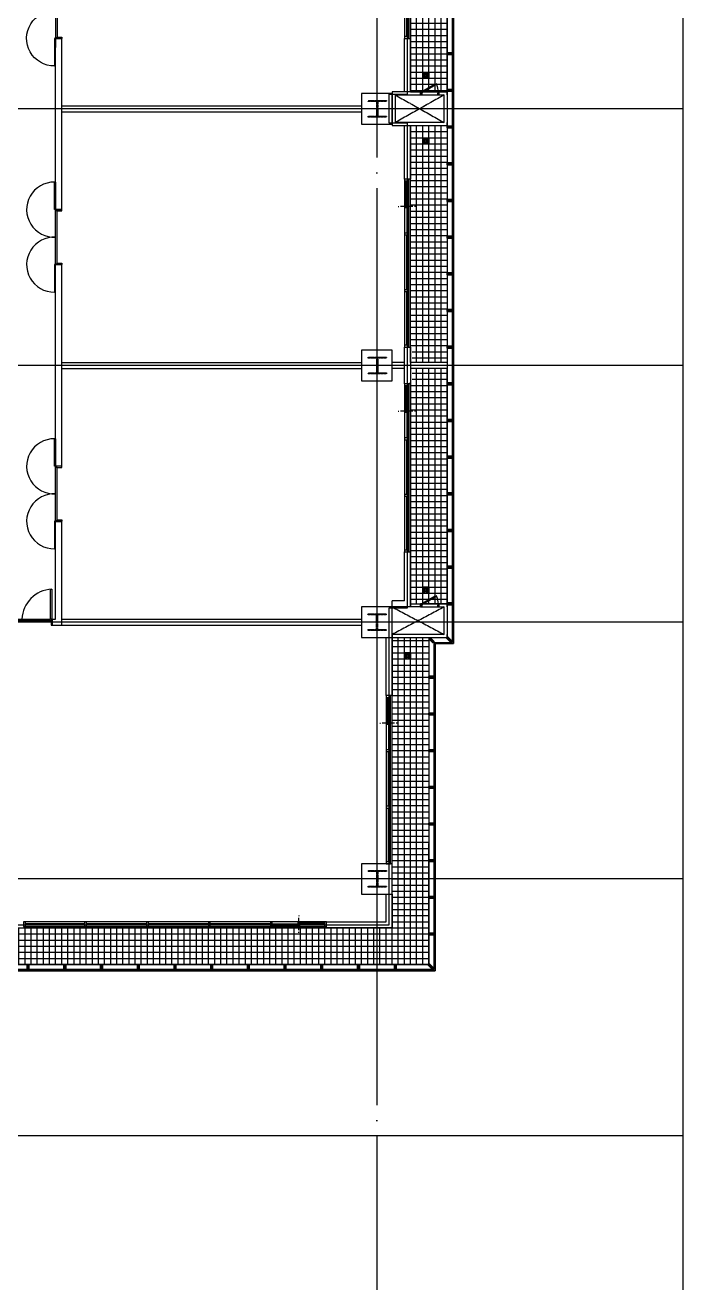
# Model space of a CAD drawing. Header units: millimetres. Extents: x 0 to 252000, y 0 to 178200.
# Drawn here: x 202689 to 224185, y 60589 to 101738 of the extents above; entities that cross this region are included whole.
import ezdxf

# ---------------------------------------------------------------- set-up
doc = ezdxf.new("R2010")
doc.units = ezdxf.units.MM
for name, pattern in [('CEN', [62, 60, -1, 0, -1]), ('CONTINOUS', [0]), ('HID', [3.2, 2, -1.2]), ('HIDDEN', [2, 1, -1])]:
    doc.linetypes.add(name, pattern=pattern)
doc.layers.get('Defpoints').update_dxf_attribs({"color": 181})
for name, color, linetype in [('000_SRC', 7, 'HIDDEN'), ('01 CEN', 1, 'CEN'), ('02 COL', 2, 'Continuous'), ('04.Hat', 5, 'Continuous'), ('06 DOOR', 6, 'Continuous'), ('08 FURN', 8, 'HIDDEN'), ('A-공장전용', 3, 'Continuous'), ('DOOR', 4, 'Continuous'), ('E1', 5, 'Continuous'), ('ele-w', 4, 'Continuous'), ('GLAZ-BAR', 7, 'Continuous'), ('HAT', 5, 'Continuous'), ('HID', 4, 'HID'), ('S- 주동 코어', 7, 'CONTINOUS'), ('VOID', 8, 'CEN'), ('Wall-P', 4, 'Continuous'), ('WID', 4, 'Continuous'), ('WID-F', 4, 'Continuous'), ('WIN', 9, 'Continuous'), ('win5', 5, 'Continuous'), ('면적(yoon)', 90, 'Continuous')]:
    doc.layers.add(name, color=color, linetype=linetype)

# ---------------------------------------------------------------- blocks, each defined once
blk = doc.blocks.new('A$C716E1D6D')
at = {"layer": 'WID', "color": 8}
for p, q in [((900, 200), (2700, 200)), ((930, 155), (2670, 155))]:
    blk.add_line(p, q, dxfattribs=at)
at = {"layer": 'WID', "color": 6}
for points in [[(0, 200), (900, 200), (900, 240), (0, 240)], [(900, 200), (930, 200), (930, 155), (945, 155), (945, 0), (900, 0)], [(2700, 200), (2670, 200), (2670, 155), (2655, 155), (2655, 0), (2700, 0)], [(3600, 200), (2700, 200), (2700, 240), (3600, 240)]]:
    blk.add_lwpolyline(points, close=True, dxfattribs=at)
at = {"layer": 'WID', "color": 5}
for centre, start, end in [((901, 247), 357.0179, 180.436), ((2699, 247), 359.564, 182.9821)]:
    blk.add_arc(centre, 901, start, end, dxfattribs=at)
blk = doc.blocks.new('SWD1800_W200')
at = {"layer": 'WID', "color": 8}
blk.add_line((-300, 200), (2100, 200), dxfattribs=at)
at = {"layer": '면적(yoon)'}
blk.add_blockref('A$C716E1D6D', (-900, 0), dxfattribs=at)
blk = doc.blocks.new('SRC^^')
at = {"layer": '000_SRC'}
for points in [[(3774976, -6974455), (3774976, -6974423), (3775262, -6974423), (3775262, -6973944), (3774976, -6973944), (3774976, -6973912), (3775580, -6973912), (3775580, -6973944), (3775294, -6973944), (3775294, -6974423), (3775580, -6974423), (3775580, -6974455)], [(3774976, -6982855), (3774976, -6982823), (3775262, -6982823), (3775262, -6982344), (3774976, -6982344), (3774976, -6982312), (3775580, -6982312), (3775580, -6982344), (3775294, -6982344), (3775294, -6982823), (3775580, -6982823), (3775580, -6982855)], [(3774960, -6991255), (3774960, -6991223), (3775246, -6991223), (3775246, -6990744), (3774960, -6990744), (3774960, -6990712), (3775564, -6990712), (3775564, -6990744), (3775278, -6990744), (3775278, -6991223), (3775564, -6991223), (3775564, -6991255)], [(3774976, -6999655), (3774976, -6999623), (3775262, -6999623), (3775262, -6999144), (3774976, -6999144), (3774976, -6999112), (3775580, -6999112), (3775580, -6999144), (3775294, -6999144), (3775294, -6999623), (3775580, -6999623), (3775580, -6999655)]]:
    blk.add_hatch(color=7, dxfattribs=at).paths.add_polyline_path(points)
for p, q in [((3775282, -6982583), (3775242, -6982583)), ((3775282, -6990983), (3775242, -6990983)), ((3775282, -6999383), (3775242, -6999383))]:
    blk.add_line(p, q, dxfattribs=at)
for points in [[(3774976, -6974455), (3774976, -6974423), (3775262, -6974423), (3775262, -6973944), (3774976, -6973944), (3774976, -6973912), (3775580, -6973912), (3775580, -6973944), (3775294, -6973944), (3775294, -6974423), (3775580, -6974423), (3775580, -6974455), (3774976, -6974455)], [(3774976, -6982855), (3774976, -6982823), (3775262, -6982823), (3775262, -6982344), (3774976, -6982344), (3774976, -6982312), (3775580, -6982312), (3775580, -6982344), (3775294, -6982344), (3775294, -6982823), (3775580, -6982823), (3775580, -6982855), (3774976, -6982855)], [(3774960, -6991255), (3774960, -6991223), (3775246, -6991223), (3775246, -6990744), (3774960, -6990744), (3774960, -6990712), (3775564, -6990712), (3775564, -6990744), (3775278, -6990744), (3775278, -6991223), (3775564, -6991223), (3775564, -6991255), (3774960, -6991255)], [(3774976, -6999655), (3774976, -6999623), (3775262, -6999623), (3775262, -6999144), (3774976, -6999144), (3774976, -6999112), (3775580, -6999112), (3775580, -6999144), (3775294, -6999144), (3775294, -6999623), (3775580, -6999623), (3775580, -6999655), (3774976, -6999655)]]:
    blk.add_lwpolyline(points, dxfattribs=at)
blk = doc.blocks.new('13F-SRC2')
at = {"layer": '02 COL', "color": 0}
blk.add_lwpolyline([(500, 500), (-500, 500), (-500, -500), (500, -500)], close=True, dxfattribs=at)
blk = doc.blocks.new('13F-SRC1')
at = {"layer": '02 COL'}
blk.add_lwpolyline([(500, 500), (-500, 500), (-500, -500), (500, -500)], close=True, dxfattribs=at)
blk = doc.blocks.new('AWB-1')
at = {"layer": 'WID'}
for points in [[(-28, 38), (-28, 40), (-30, 40), (-30, 35), (-4, 35, -0.414214), (-2, 33), (-2, 2, 0.414214), (0, 1, 0.414214), (2, 2), (2, 33, -0.414214), (4, 35), (30, 35), (30, 200), (-30, 200), (-30, 198), (-23, 198), (-21, 196), (-20, 198), (-10, 198, -0.414214), (-9, 197), (-9, 190, 0.414214), (-8, 189), (-4, 189), (-4, 191), (-7, 191), (-7, 198), (7, 198), (7, 191), (4, 191), (4, 189), (8, 189, 0.414214), (9, 190), (9, 197, -0.414214), (10, 198), (27, 198, -0.414214), (28, 197), (28, 38, -0.414214), (27, 37), (10, 37, -0.414214), (9, 38), (9, 49, 0.414214), (8, 50), (4, 50), (4, 48), (7, 48), (7, 37), (-7, 37), (-7, 48), (-4, 48), (-4, 50), (-8, 50, 0.414214), (-9, 49), (-9, 38, -0.414214), (-10, 37), (-19, 37, -0.414214), (-20, 38), (-20, 40), (-21, 42), (-23, 40), (-23, 38, -0.414214), (-24, 37), (-27, 37, -0.414214)], [(-30, 198), (-30, 40), (-23, 40), (-21, 42), (-20, 40), (-10, 44), (-10, 47, 0.414214), (-10, 47, 0.414214), (-11, 47), (-11, 45), (-19, 42), (-21, 43), (-23, 41), (-28, 41, -0.414214), (-29, 42), (-29, 196, -0.414214), (-28, 197), (-23, 197), (-21, 195), (-19, 197), (-11, 194), (-11, 192, 0.414214), (-10, 191), (-10, 191, 0.414214), (-10, 192), (-10, 194), (-20, 198), (-21, 196), (-23, 198)]]:
    blk.add_lwpolyline(points, format="xyb", close=True, dxfattribs=at)
blk.add_lwpolyline([(30, 35), (30, 200), (-30, 200), (-30, 35)], dxfattribs=at)
at = {"layer": 'WIN'}
for p, q in [((-8, 24), (-23, 24)), ((8, 24), (23, 24)), ((-8, 0), (-23, 0)), ((8, 0), (23, 0))]:
    blk.add_line(p, q, dxfattribs=at)
at = {"layer": 'WIN', "color": 8}
for p, q in [((-20, 12), (-20, 6)), ((-8, 12), (-20, 12)), ((-20, 9), (-19, 9)), ((-8, 6), (-20, 6)), ((-17, 11), (-19, 11)), ((-19, 11), (-19, 6)), ((-17, 6), (-19, 6)), ((-17, 11), (-14, 10)), ((-17, 6), (-14, 8)), ((-16, 12), (-14, 10)), ((-16, 6), (-14, 7)), ((-14, 10), (-14, 7)), ((-14, 10), (-14, 8)), ((-8, 24), (-8, 23)), ((-2, 24), (-8, 5)), ((-8, 23), (-8, 13)), ((-8, 13), (-8, 12)), ((-8, 6), (-8, 5)), ((-8, 5), (-8, 1)), ((-8, 0), (-8, 1)), ((-2, 5), (-8, 24)), ((0, 211), (0, -24)), ((2, 5), (7, 24)), ((2, 24), (7, 5)), ((8, 24), (7, 23)), ((7, 23), (7, 13)), ((7, 13), (8, 12)), ((8, 12), (20, 12)), ((8, 6), (7, 5)), ((8, 6), (20, 6)), ((7, 5), (7, 1)), ((8, 0), (7, 1)), ((16, 12), (14, 10)), ((17, 11), (14, 10)), ((14, 10), (14, 7)), ((14, 10), (14, 8)), ((17, 6), (14, 8)), ((16, 6), (14, 7)), ((17, 11), (19, 11)), ((17, 6), (19, 6)), ((19, 11), (19, 6)), ((20, 9), (19, 9)), ((20, 12), (20, 6))]:
    blk.add_line(p, q, dxfattribs=at)
for points in [[(-23, 24), (-23, 35), (-8, 35), (-8, 24)], [(-2, 24), (-2, 5), (-8, 5), (-8, 24)], [(2, 24), (2, 5), (7, 5), (7, 24)], [(23, 24), (23, 35), (8, 35), (8, 24)]]:
    blk.add_lwpolyline(points, close=True, dxfattribs=at)
for centre, radius, start, end in [((-48, 32), 18.5, 334.0161, 9.0172), ((0, 9), 8.5, 151.9275, 208.0725), ((0, -36), 36.6, 76.5803, 103.4197), ((0, 9), 8.5, 331.9275, 28.0725), ((48, 32), 18.5, 170.9828, 205.9839)]:
    blk.add_arc(centre, radius, start, end, dxfattribs=at)
blk = doc.blocks.new('AWB-2')
at = {"layer": 'WID'}
for points in [[(66, 105), (67, 107), (66, 108), (62, 105), (81, 86, -0.414214), (81, 83), (59, 61, 0.414214), (59, 59, 0.414214), (61, 59), (83, 81, -0.414214), (86, 81), (105, 62), (221, 179), (179, 221), (177, 220), (183, 214), (183, 212), (185, 212), (192, 206, -0.414214), (192, 204), (187, 199, 0.414214), (187, 198), (189, 195), (191, 197), (189, 198), (194, 203), (203, 194), (198, 189), (197, 191), (195, 189), (198, 187, 0.414214), (199, 187), (204, 192, -0.414214), (206, 192), (218, 179, -0.414214), (218, 178), (105, 66, -0.414214), (104, 66), (92, 78, -0.414214), (92, 79), (99, 87, 0.414214), (99, 88), (97, 91), (95, 89), (97, 87), (90, 80), (80, 90), (87, 97), (89, 95), (91, 97), (88, 99, 0.414214), (87, 99), (79, 92, -0.414214), (78, 92), (72, 98, -0.414214), (72, 99), (73, 101), (73, 103), (71, 103), (70, 101, -0.414214), (68, 101), (66, 104, -0.414214)], [(177, 220), (66, 108), (71, 103), (73, 103), (73, 101), (83, 97), (85, 98, 0.414214), (85, 99, 0.414214), (84, 99), (83, 98), (74, 102), (74, 104), (72, 104), (68, 108, -0.414214), (68, 108), (177, 218, -0.414214), (178, 218), (182, 214), (182, 211), (184, 211), (188, 203), (187, 202, 0.414214), (187, 201), (187, 201, 0.414214), (188, 201), (189, 203), (185, 212), (183, 212), (183, 214)]]:
    blk.add_lwpolyline(points, format="xyb", close=True, dxfattribs=at)
blk.add_lwpolyline([(105, 62), (221, 179), (179, 221), (62, 105)], dxfattribs=at)
at = {"layer": 'WIN', "color": 8}
for p, q in [((208, 208), (41, 41)), ((53, 81), (49, 77)), ((57, 69), (49, 77)), ((53, 80), (50, 77)), ((51, 75), (50, 77)), ((51, 79), (52, 78)), ((51, 75), (54, 74)), ((51, 74), (54, 73)), ((61, 73), (53, 81)), ((55, 78), (53, 80)), ((53, 65), (54, 65)), ((56, 76), (54, 73)), ((56, 76), (54, 74)), ((57, 67), (54, 65)), ((55, 79), (56, 76)), ((55, 78), (56, 76)), ((74, 77), (57, 67)), ((57, 69), (57, 67)), ((61, 63), (70, 81)), ((62, 73), (61, 73)), ((70, 80), (62, 73)), ((63, 61), (81, 70)), ((67, 57), (65, 54)), ((65, 53), (65, 54)), ((77, 74), (67, 57)), ((69, 57), (67, 57)), ((69, 57), (77, 49)), ((70, 82), (70, 80)), ((80, 70), (73, 62)), ((73, 62), (73, 61)), ((73, 61), (81, 53)), ((76, 56), (73, 54)), ((74, 51), (73, 54)), ((76, 56), (74, 54)), ((75, 51), (74, 54)), ((75, 51), (77, 50)), ((79, 55), (76, 56)), ((78, 55), (76, 56)), ((80, 53), (77, 50)), ((81, 53), (77, 49)), ((78, 55), (80, 53)), ((79, 51), (78, 52)), ((82, 70), (80, 70))]:
    blk.add_line(p, q, dxfattribs=at)
at = {"layer": 'WIN'}
for p, q in [((53, 65), (42, 75)), ((70, 82), (59, 92)), ((65, 53), (75, 42)), ((82, 70), (92, 59))]:
    blk.add_line(p, q, dxfattribs=at)
at = {"layer": 'WIN', "color": 8}
for points in [[(75, 77), (61, 63), (57, 67), (70, 81)], [(59, 92), (67, 100), (77, 89), (70, 82)], [(77, 75), (63, 61), (67, 57), (81, 70)], [(92, 59), (100, 67), (89, 77), (82, 70)]]:
    blk.add_lwpolyline(points, close=True, dxfattribs=at)
for centre, radius, start, end in [((47, 115), 18.5, 289.0161, 324.0172), ((33, 33), 36.6, 31.5803, 58.4197), ((65, 65), 8.5, 106.9275, 163.0725), ((65, 65), 8.5, 286.9275, 343.0725), ((115, 47), 18.5, 125.9828, 160.9839)]:
    blk.add_arc(centre, radius, start, end, dxfattribs=at)
blk = doc.blocks.new('AWB-3')
at = {"layer": 'WID'}
for points in [[(-37, -77), (-39, -79), (-38, -80), (-34, -76), (-53, -58, -0.414214), (-53, -55), (-31, -33, 0.414214), (-31, -31, 0.414214), (-33, -31), (-55, -53, -0.414214), (-58, -53), (-76, -34), (-193, -151), (-151, -193), (-149, -192), (-154, -186), (-154, -184), (-157, -184), (-163, -177, -0.414214), (-163, -176), (-158, -171, 0.414214), (-158, -170), (-161, -167), (-162, -168), (-161, -170), (-166, -175), (-175, -166), (-170, -161), (-168, -162), (-167, -161), (-170, -158, 0.414214), (-171, -158), (-176, -163, -0.414214), (-177, -163), (-189, -151, -0.414214), (-189, -150), (-77, -37, -0.414214), (-76, -37), (-64, -49, -0.414214), (-64, -51), (-71, -58, 0.414214), (-71, -60), (-68, -62), (-67, -61), (-69, -59), (-61, -52), (-52, -61), (-59, -69), (-61, -67), (-62, -68), (-60, -71, 0.414214), (-58, -71), (-51, -64, -0.414214), (-49, -64), (-43, -70, -0.414214), (-43, -71), (-45, -73), (-45, -75), (-43, -75), (-41, -73, -0.414214), (-40, -73), (-37, -76, -0.414214)], [(-149, -192), (-38, -80), (-43, -75), (-45, -75), (-45, -73), (-55, -68), (-57, -70, 0.414214), (-57, -71, 0.414214), (-56, -71), (-55, -69), (-46, -73), (-46, -76), (-43, -76), (-40, -79, -0.414214), (-40, -80), (-149, -189, -0.414214), (-150, -189), (-153, -186), (-153, -183), (-156, -183), (-160, -175), (-159, -173, 0.414214), (-159, -173), (-159, -173, 0.414214), (-159, -173), (-161, -174), (-157, -184), (-154, -184), (-154, -186)]]:
    blk.add_lwpolyline(points, format="xyb", close=True, dxfattribs=at)
blk.add_lwpolyline([(-76, -34), (-193, -151), (-151, -193), (-34, -76)], dxfattribs=at)
at = {"layer": 'WIN', "color": 8}
for p, q in [((-180, -180), (-13, -13)), ((-53, -25), (-48, -21)), ((-45, -33), (-53, -25)), ((-35, -33), (-53, -42)), ((-53, -41), (-52, -41)), ((-52, -25), (-48, -21)), ((-50, -27), (-52, -25)), ((-52, -41), (-45, -34)), ((-50, -23), (-50, -23)), ((-50, -27), (-47, -28)), ((-50, -27), (-47, -28)), ((-47, -23), (-48, -21)), ((-41, -29), (-48, -21)), ((-48, -46), (-39, -29)), ((-47, -23), (-46, -26)), ((-47, -28), (-45, -26)), ((-47, -28), (-46, -26)), ((-46, -23), (-45, -26)), ((-46, -48), (-29, -39)), ((-45, -34), (-45, -33)), ((-33, -35), (-42, -53)), ((-41, -29), (-39, -29)), ((-41, -52), (-34, -45)), ((-41, -53), (-41, -52)), ((-39, -29), (-36, -26)), ((-36, -24), (-36, -26)), ((-34, -45), (-33, -45)), ((-33, -45), (-25, -53)), ((-29, -39), (-26, -36)), ((-29, -41), (-29, -39)), ((-29, -41), (-21, -48)), ((-28, -47), (-26, -45)), ((-28, -47), (-26, -46)), ((-27, -50), (-28, -47)), ((-27, -50), (-28, -47)), ((-27, -50), (-25, -52)), ((-24, -36), (-26, -36)), ((-23, -46), (-26, -45)), ((-23, -47), (-26, -46)), ((-25, -52), (-21, -48)), ((-25, -53), (-21, -48)), ((-23, -47), (-21, -48)), ((-23, -50), (-23, -50))]:
    blk.add_line(p, q, dxfattribs=at)
at = {"layer": 'WIN'}
for p, q in [((-53, -41), (-64, -31)), ((-36, -24), (-47, -14)), ((-41, -53), (-31, -64)), ((-24, -36), (-14, -47))]:
    blk.add_line(p, q, dxfattribs=at)
at = {"layer": 'WIN', "color": 8}
for points in [[(-64, -31), (-71, -39), (-61, -49), (-53, -41)], [(-48, -46), (-35, -33), (-39, -29), (-53, -42)], [(-31, -64), (-39, -71), (-49, -61), (-41, -53)], [(-46, -48), (-33, -35), (-29, -39), (-42, -53)]]:
    blk.add_lwpolyline(points, close=True, dxfattribs=at)
for centre, radius, start, end in [((-87, -19), 18.5, 305.9828, 340.9839), ((-37, -37), 8.5, 106.9275, 163.0725), ((-5, -5), 36.6, 211.5803, 238.4197), ((-37, -37), 8.5, 286.9275, 343.0725), ((-19, -87), 18.5, 109.0161, 144.0172)]:
    blk.add_arc(centre, radius, start, end, dxfattribs=at)
blk = doc.blocks.new('A$C513D03CD')
at = {"layer": 'GLAZ-BAR'}
for p, q in [((0, 566), (0, 536)), ((0, 80), (0, 486)), ((0, 0), (0, 30))]:
    blk.add_line(p, q, dxfattribs=at)
blk = doc.blocks.new('AD-5500')
at = {"layer": 'WID', "color": 9}
for p, q in [((5440, 150), (60, 150)), ((60, 0), (5440, 0))]:
    blk.add_line(p, q, dxfattribs=at)
at = {"layer": 'WID'}
for p, q in [((60, 70), (870, 70)), ((60, 43), (870, 43)), ((60, 27), (870, 27)), ((930, 80), (870, 80)), ((930, 70), (870, 70)), ((930, 123), (1770, 123)), ((930, 107), (1770, 107)), ((930, 80), (1770, 80)), ((1830, 83), (3620, 83)), ((1830, 67), (3620, 67)), ((3680, 83), (5440, 83)), ((3680, 67), (5440, 67))]:
    blk.add_line(p, q, dxfattribs=at)
for points in [[(0, 0), (60, 0), (60, 150), (0, 150)], [(1770, 0), (1830, 0), (1830, 150), (1770, 150)], [(3620, 0), (3680, 0), (3680, 150), (3620, 150)], [(5440, 0), (5500, 0), (5500, 150), (5440, 150)]]:
    blk.add_lwpolyline(points, close=True, dxfattribs=at)
for points in [[(930, 80), (930, 150), (870, 150), (870, 80)], [(870, 70), (870, 0), (930, 0), (930, 70)]]:
    blk.add_lwpolyline(points, dxfattribs=at)
at = {"layer": 'GLAZ-BAR', "rotation": 180}
blk.add_blockref('A$C513D03CD', (900, 358), dxfattribs=at)
blk = doc.blocks.new('AD17')
at = {"layer": 'Wall-P'}
for points in [[(51100, -16250), (51100, -14500), (51300, -14500), (51300, -16250)], [(51300, -17350), (51300, -19100), (51100, -19100), (51100, -17350)], [(51100, -32900), (51100, -31300), (51300, -31300), (51300, -33100)], [(51100, -32900), (50700, -32900)], [(50700, -33100), (50700, -32900)], [(51300, -33100), (50700, -33100)], [(48550, -43600), (48550, -43400), (50500, -43400), (50500, -42500), (50700, -42500), (50700, -43600), (48550, -43600)]]:
    blk.add_lwpolyline(points, dxfattribs=at)
for points in [[(51300, -25800), (51100, -25800), (51100, -24600), (51300, -24600)], [(50700, -36000), (50500, -36000), (50500, -34100), (50700, -34100)]]:
    blk.add_lwpolyline(points, close=True, dxfattribs=at)
blk = doc.blocks.new('AD-9900')
at = {"layer": 'WID', "color": 9}
for p, q in [((-60, 0), (-9840, 0)), ((-9840, -150), (-60, -150))]:
    blk.add_line(p, q, dxfattribs=at)
at = {"layer": 'WID'}
for p, q in [((-7905, -67), (-9840, -67)), ((-7905, -83), (-9840, -83)), ((-5880, -67), (-7845, -67)), ((-5880, -83), (-7845, -83)), ((-3855, -67), (-5820, -67)), ((-3855, -83), (-5820, -83)), ((-1830, -67), (-3795, -67)), ((-1830, -83), (-3795, -83)), ((-930, -80), (-1770, -80)), ((-930, -107), (-1770, -107)), ((-930, -123), (-1770, -123)), ((-930, -70), (-870, -70)), ((-930, -80), (-870, -80)), ((-60, -27), (-870, -27)), ((-60, -43), (-870, -43)), ((-60, -70), (-870, -70))]:
    blk.add_line(p, q, dxfattribs=at)
for points in [[(-9840, 0), (-9900, 0), (-9900, -150), (-9840, -150)], [(-7845, 0), (-7905, 0), (-7905, -150), (-7845, -150)], [(-5820, 0), (-5880, 0), (-5880, -150), (-5820, -150)], [(-3795, 0), (-3855, 0), (-3855, -150), (-3795, -150)], [(-1770, 0), (-1830, 0), (-1830, -150), (-1770, -150)], [(0, 0), (-60, 0), (-60, -150), (0, -150)]]:
    blk.add_lwpolyline(points, close=True, dxfattribs=at)
for points in [[(-870, -70), (-870, 0), (-930, 0), (-930, -70)], [(-930, -80), (-930, -150), (-870, -150), (-870, -80)]]:
    blk.add_lwpolyline(points, dxfattribs=at)
at = {"layer": 'GLAZ-BAR'}
blk.add_blockref('A$C513D03CD', (-900, -358), dxfattribs=at)
blk = doc.blocks.new('SD600_W120')
at = {"layer": 'DOOR'}
for p, q in [((-600, 100), (0, 100)), ((0, 0), (-600, 0))]:
    blk.add_line(p, q, dxfattribs=at)
at = {"layer": 'DOOR', "color": 6}
for points in [[(-600, 100), (-575, 100), (-575, 57), (-560, 57), (-560, 30), (-575, 0), (-600, 0)], [(0, 100), (-25, 100), (-25, 57), (-40, 57), (-40, 30), (-25, 0), (0, 0)]]:
    blk.add_lwpolyline(points, close=True, dxfattribs=at)
at = {"layer": 'DOOR'}
blk.add_lwpolyline([(-25, 100), (-500, 374), (-520, 340), (-45, 65)], close=True, dxfattribs=at)
blk.add_arc((-25, 100), 550, 154.1706, 180, dxfattribs=at)
blk = doc.blocks.new('2')
at = {"layer": 'VOID'}
for p, q in [((222283, 69729), (223883, 68829)), ((223883, 69729), (222283, 68829)), ((222183, 52979), (223883, 52079)), ((223883, 52979), (222183, 52079))]:
    blk.add_line(p, q, dxfattribs=at)
at = {"layer": 'Wall-P'}
for p, q in [((222183, 69829), (222183, 68729)), ((222283, 69729), (222283, 68829))]:
    blk.add_line(p, q, dxfattribs=at)
for points in [[(222283, 69729), (223108, 69729), (223108, 69829), (222183, 69829)], [(223983, 69729), (223983, 69729), (223983, 69829), (223708, 69829), (223708, 69729), (223883, 69729)], [(223883, 68829), (223883, 69729)], [(223983, 69729), (223983, 68829)], [(222183, 68729), (223983, 68729), (223983, 68829)], [(223883, 68829), (222283, 68829)], [(223983, 52979), (223983, 52979), (223983, 53079), (223708, 53079), (223708, 52979), (223883, 52979)], [(223883, 52079), (223883, 52979)], [(223983, 52979), (223983, 52079)], [(223883, 52079), (222183, 52079), (222183, 51979), (223983, 51979), (223983, 52079)]]:
    blk.add_lwpolyline(points, dxfattribs=at)
blk.add_lwpolyline([(223108, 53079), (223108, 52979), (222783, 52979), (222783, 53079)], close=True, dxfattribs=at)
at = {"layer": '04.Hat', "xscale": -1}
for p in [(223108, 69729), (223108, 52979)]:
    blk.add_blockref('SD600_W120', p, dxfattribs=at)
blk = doc.blocks.new('XFD')
at = {"layer": 'E1', "color": 5, "linetype": 'Continuous'}
for p, q in [((195, 195), (5, 195)), ((5, 5), (5, 195)), ((195, 5), (5, 5)), ((110, 25), (90, 25)), ((90, 15), (110, 15)), ((195, 195), (195, 5))]:
    blk.add_line(p, q, dxfattribs=at)
for points in [[(60, 185), (40, 185, 1), (40, 175), (60, 175, 1), (60, 185, 1)], [(60, 165), (40, 165, 1), (40, 155), (60, 155, 1), (60, 165, 1)], [(60, 145), (40, 145, 1), (40, 135), (60, 135, 1), (60, 145, 1)], [(60, 125), (40, 125, 1), (40, 115), (60, 115, 1), (60, 125, 1)], [(60, 105), (40, 105, 1), (40, 95), (60, 95, 1), (60, 105, 1)], [(60, 85), (40, 85, 1), (40, 75), (60, 75, 1), (60, 85, 1)], [(60, 65), (40, 65, 1), (40, 55), (60, 55, 1), (60, 65, 1)], [(60, 45), (40, 45, 1), (40, 35), (60, 35, 1), (60, 45, 1)], [(60, 25), (40, 25, 1), (40, 15), (60, 15, 1), (60, 25, 1)], [(110, 185), (90, 185, 1), (90, 175), (110, 175, 1), (110, 185, 1)], [(110, 165), (90, 165, 1), (90, 155), (110, 155, 1), (110, 165, 1)], [(110, 145), (90, 145, 1), (90, 135), (110, 135, 1), (110, 145, 1)], [(110, 125), (90, 125, 1), (90, 115), (110, 115, 1), (110, 125, 1)], [(110, 105), (90, 105, 1), (90, 95), (110, 95, 1), (110, 105, 1)], [(110, 85), (90, 85, 1), (90, 75), (110, 75, 1), (110, 85, 1)], [(110, 65), (90, 65, 1), (90, 55), (110, 55, 1), (110, 65, 1)], [(110, 45), (90, 45, 1), (90, 35), (110, 35, 1), (110, 45, 1)], [(160, 185), (140, 185, 1), (140, 175), (160, 175, 1), (160, 185, 1)], [(160, 165), (140, 165, 1), (140, 155), (160, 155, 1), (160, 165, 1)], [(160, 145), (140, 145, 1), (140, 135), (160, 135, 1), (160, 145, 1)], [(160, 125), (140, 125, 1), (140, 115), (160, 115, 1), (160, 125, 1)], [(160, 105), (140, 105, 1), (140, 95), (160, 95, 1), (160, 105, 1)], [(160, 85), (140, 85, 1), (140, 75), (160, 75, 1), (160, 85, 1)], [(160, 65), (140, 65, 1), (140, 55), (160, 55, 1), (160, 65, 1)], [(160, 45), (140, 45, 1), (140, 35), (160, 35, 1), (160, 45, 1)], [(160, 25), (140, 25, 1), (140, 15), (160, 15, 1), (160, 25, 1)]]:
    blk.add_lwpolyline(points, format="xyb", dxfattribs=at)
for centre, start, end in [((90, 20), 90, 270), ((110, 20), 270, 90)]:
    blk.add_arc(centre, 5, start, end, dxfattribs=at)

msp = doc.modelspace()

# ---------------------------------------------------------------- hatches: boundary and pattern name
at = {"layer": 'HAT'}
h = msp.add_hatch(dxfattribs=at)
h.set_pattern_fill('GRID1010', color=8, scale=2, style=0)
h.set_pattern_definition([(0, (215285.5, 118003.37), (0, 200), []), (90, (215285.5, 118003.37), (-200, 1e-14), [])])
h.paths.add_polyline_path([(215285, 99553), (216485, 99553), (216485, 118003), (215285, 118003)])
h = msp.add_hatch(dxfattribs=at)
h.set_pattern_fill('GRID1010', color=8, scale=2, style=0)
h.set_pattern_definition([(0, (215285.5, 98453.37), (0, -200), []), (270, (215285.5, 98453.37), (-200, -1e-14), [])])
h.paths.add_polyline_path([(215285, 91153), (215285, 98453), (216485, 98453), (216485, 90703), (215335, 90703), (215335, 91153)])
h = msp.add_hatch(dxfattribs=at)
h.set_pattern_fill('GRID1010', color=8, scale=2, style=0)
h.set_pattern_definition([(0, (215285.5, 82753.37), (0, 200), []), (90, (215285.5, 82753.37), (-200, 1e-14), [])])
h.paths.add_polyline_path([(215285, 82803), (216485, 82803), (216485, 90503), (215335, 90503), (215335, 90053), (215285, 90053)])
h = msp.add_hatch(dxfattribs=at)
h.set_pattern_fill('GRID1010', color=8, scale=2, style=0)
h.set_pattern_definition([(0, (214685.5, 72203.37), (0, 200), []), (90, (214685.5, 72203.37), (-200, 1e-14), [])])
h.paths.add_polyline_path([(192486, 71003), (192486, 72203), (214686, 72203), (214686, 73253), (214685, 73363), (214685, 73843), (214685, 74208), (214685, 81703), (215885, 81703), (215886, 71003)])

# ---------------------------------------------------------------- linework, layer by layer
at = {"layer": '01 CEN', "ltscale": 500}
for p, q in [((214185, 127403), (214185, 54603)), ((224185, 99003), (153985, 99003)), ((224185, 90603), (153985, 90603)), ((224185, 82203), (153985, 82203)), ((224185, 73803), (153985, 73803)), ((224185, 65403), (153985, 65403))]:
    msp.add_line(p, q, dxfattribs=at)
at = {"layer": '06 DOOR', "color": 8}
for p, q in [((201655, 82303), (203515, 82303)), ((201615, 82258), (203555, 82258))]:
    msp.add_line(p, q, dxfattribs=at)
at = {"layer": '06 DOOR', "color": 6}
for points in [[(203555, 83280), (203555, 82303), (203515, 82303), (203515, 83280)], [(203585, 82303), (203555, 82303), (203555, 82258), (203540, 82258), (203540, 82103), (203585, 82103)]]:
    msp.add_lwpolyline(points, close=True, dxfattribs=at)
at = {"layer": '06 DOOR', "color": 5}
msp.add_arc((203597, 82269), 1013, 92.3739, 178.0379, dxfattribs=at)
at = {"layer": 'A-공장전용', "color": 21}
msp.add_lwpolyline([(162985, 63303), (176710, 63303), (176710, 65003), (177660, 65003), (177660, 63303), (184985, 63303), (184985, 74203), (193785, 74203), (193785, 72303), (214585, 72303), (214585, 79903), (214585, 79903), (214585, 81728), (214585, 81728), (214585, 82678), (215185, 82678), (215185, 98528), (214585, 98528), (214585, 99478), (215185, 99478), (215185, 117903)], dxfattribs=at)
at = {"layer": 'Defpoints', "color": 11}
msp.add_lwpolyline([(224185, 54603), (153985, 54603), (153985, 127403), (224185, 127403)], close=True, dxfattribs=at)
msp.add_lwpolyline([(161485, 111003), (161485, 61803), (186485, 61803), (186485, 72703), (192285, 72703), (192285, 70803), (216085, 70803), (216085, 81503), (216685, 81503), (216685, 119403), (191685, 119403), (191685, 108503), (186485, 108503), (186485, 111003), (161485, 111003)], dxfattribs=at)
at = {"layer": 'Defpoints'}
for points in [[(215285, 99553), (216485, 99553), (216485, 118003), (215285, 118003)], [(192486, 71003), (192486, 72203), (214686, 72203), (214686, 73253), (214685, 73363), (214685, 73843), (214685, 74208), (214685, 81703), (215885, 81703), (215886, 71003), (192486, 71003)]]:
    msp.add_lwpolyline(points, close=True, dxfattribs=at)
for points in [[(215285, 91153), (215285, 98453), (216485, 98453), (216485, 90703), (215335, 90703), (215285, 90703), (215285, 91153)], [(215285, 90053), (215285, 82803), (216485, 82803), (216485, 90503), (215335, 90503), (215285, 90503), (215285, 90053)]]:
    msp.add_lwpolyline(points, dxfattribs=at)
at = {"layer": 'ele-w'}
for p, q in [((216650, 119368), (216650, 81538)), ((216685, 119403), (216685, 81503)), ((216485, 119203), (216485, 81703)), ((215885, 81703), (215885, 71003)), ((215885, 81703), (216485, 81703)), ((216050, 81538), (216050, 70838)), ((216050, 81538), (216650, 81538)), ((216085, 81503), (216085, 70803)), ((216085, 81503), (216685, 81503)), ((216085, 70803), (192285, 70803)), ((216085, 70803), (192285, 70803)), ((216050, 70838), (192320, 70838)), ((215885, 71003), (192485, 71003))]:
    msp.add_line(p, q, dxfattribs=at)
at = {"layer": 'HID'}
for p, q in [((203885, 99103), (213685, 99103)), ((203885, 98903), (213685, 98903)), ((203885, 90703), (213685, 90703)), ((215085, 90703), (214685, 90703)), ((216485, 90703), (215285, 90703)), ((203885, 90503), (213685, 90503)), ((215085, 90503), (214685, 90503)), ((216485, 90503), (215285, 90503)), ((203885, 82303), (213685, 82303)), ((203885, 82103), (213685, 82103))]:
    msp.add_line(p, q, dxfattribs=at)
at = {"layer": 'Wall-P'}
for p, q in [((203685, 101303), (203885, 101303)), ((203685, 101303), (203885, 101303)), ((203685, 95703), (203685, 101303)), ((203885, 95703), (203885, 101303)), ((203685, 95703), (203885, 95703)), ((203685, 95703), (203885, 95703)), ((203685, 93903), (203885, 93903)), ((203685, 91453), (203685, 93903)), ((203685, 93903), (203885, 93903)), ((203885, 92953), (203885, 93903)), ((203885, 91453), (203885, 93903)), ((203685, 87303), (203685, 91453)), ((203885, 87303), (203885, 91453)), ((203685, 82303), (203685, 85503)), ((203685, 85503), (203885, 85503)), ((203885, 84553), (203885, 85503)), ((203885, 82103), (203885, 84553)), ((203585, 82303), (203685, 82303)), ((203585, 82103), (203885, 82103))]:
    msp.add_line(p, q, dxfattribs=at)
at = {"layer": 'WIN', "linetype": 'Continuous'}
for points in [[(215685, 100203), (215885, 100203), (215885, 100003), (215685, 100003)], [(215685, 98053), (215885, 98053), (215885, 97853), (215685, 97853)], [(215685, 83153), (215885, 83153), (215885, 83353), (215685, 83353)], [(215086, 81003), (215286, 81003), (215286, 81203), (215086, 81203)]]:
    msp.add_lwpolyline(points, close=True, dxfattribs=at)

# ---------------------------------------------------------------- block references
at = {"layer": '02 COL'}
for name, p in [('13F-SRC1', (214185, 99003)), ('13F-SRC1', (214185, 90603)), ('13F-SRC1', (214185, 82203)), ('13F-SRC2', (214185, 73803))]:
    msp.add_blockref(name, p, dxfattribs=at)
at = {"layer": '06 DOOR', "xscale": -1, "rotation": 90}
msp.add_blockref('SWD1800_W200', (203885, 103103), dxfattribs=at)
at = {"layer": '06 DOOR', "rotation": 90}
for name, p in [('SWD1800_W200', (203885, 93903)), ('A$C716E1D6D', (203885, 84606))]:
    msp.add_blockref(name, p, dxfattribs=at)
at = {"layer": '08 FURN'}
msp.add_blockref('2', (-7498, 29724), dxfattribs=at)
at = {"layer": 'S- 주동 코어'}
msp.add_blockref('SRC^^', (-3561076, 7073187), dxfattribs=at)
at = {"layer": 'WID-F'}
for name, p, rotation in [('AWB-1', (216685, 100803), 90), ('AWB-1', (216685, 99603), 90), ('AWB-1', (216685, 98403), 90), ('AWB-1', (216685, 97203), 90), ('AWB-1', (216685, 96003), 90), ('AWB-1', (216685, 94803), 90), ('AWB-1', (216685, 93603), 90), ('AWB-1', (216685, 92403), 90), ('AWB-1', (216685, 91203), 90), ('AWB-1', (216685, 90003), 90), ('AWB-1', (216685, 88803), 90), ('AWB-1', (216685, 87603), 90), ('AWB-1', (216685, 86403), 90), ('AWB-1', (216685, 85203), 90), ('AWB-1', (216685, 84003), 90), ('AWB-1', (216685, 82803), 90), ('AWB-3', (216085, 81503), 270), ('AWB-2', (216685, 81503), 90), ('AWB-1', (216085, 80403), 90), ('AWB-1', (216085, 79203), 90), ('AWB-1', (216085, 78003), 90), ('AWB-1', (216085, 76803), 90), ('AWB-1', (216085, 75603), 90), ('AWB-1', (216085, 74403), 90), ('AWB-1', (216085, 73203), 90), ('AWB-1', (216085, 72003), 90), ('AWB-2', (216085, 70803), 90)]:
    msp.add_blockref(name, p, dxfattribs=dict(at, rotation=rotation))
for p in [(202785, 70803), (203985, 70803), (205185, 70803), (206385, 70803), (207585, 70803), (208785, 70803), (209985, 70803), (211185, 70803), (212385, 70803), (213585, 70803), (214785, 70803)]:
    msp.add_blockref('AWB-1', p, dxfattribs=at)
at = {"layer": 'WIN', "linetype": 'Continuous', "rotation": 270}
for p in [(215685, 100203), (215685, 98053)]:
    msp.add_blockref('XFD', p, dxfattribs=at)
at = {"layer": 'WIN', "linetype": 'Continuous', "xscale": -1, "rotation": 270}
for p in [(215685, 83153), (215086, 81003)]:
    msp.add_blockref('XFD', p, dxfattribs=at)
at = {"layer": 'win5'}
for name, p in [('AD17', (163985, 115803)), ('AD-9900', (212535, 72403))]:
    msp.add_blockref(name, p, dxfattribs=at)
at = {"layer": 'win5', "rotation": 270}
for p in [(215085, 106803), (215085, 96703), (215085, 90003), (214485, 79803)]:
    msp.add_blockref('AD-5500', p, dxfattribs=at)

doc.saveas('drawing.dxf')
